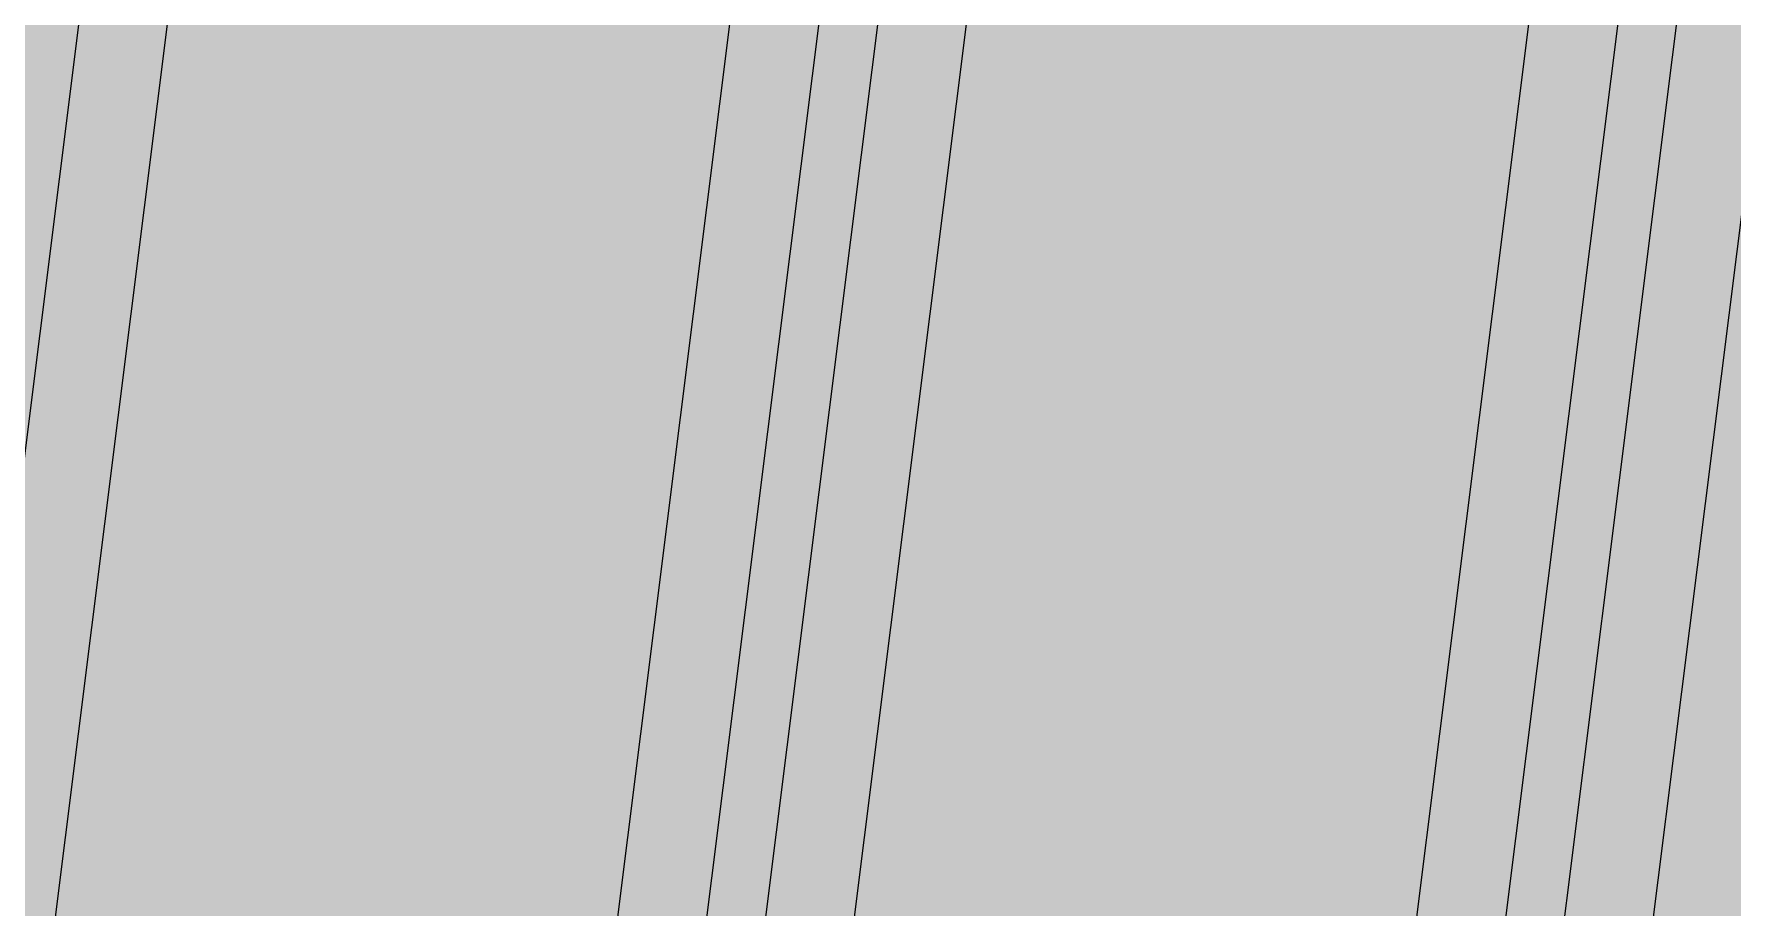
# Model space of a CAD drawing. Header units: metres. Extents: x -4 to 509425, y 7549 to 4732445.
# Drawn here: x 476013.5753 to 476014.0649, y 4719710.8375 to 4719711.0892 of the extents above; entities that cross this region are included whole.
import ezdxf

# ---------------------------------------------------------------- set-up
doc = ezdxf.new("R2010")
doc.units = ezdxf.units.M
doc.header["$LTSCALE"] = 0.01
doc.header["$MEASUREMENT"] = 0
doc.layers.get('0').update_dxf_attribs({"lineweight": 0})
doc.layers.add('_SUBESTACIÓN', color=1, linetype='Continuous')
doc.layers.add('SUBESTACION LA VID', color=253, linetype='Continuous')

# ---------------------------------------------------------------- blocks, each defined once
blk = doc.blocks.new('A$Cfff6051d')
at = {"layer": 'SUBESTACION LA VID', "lineweight": 15}
for p, q in [((476013.57707, 4719710.79898), (476013.62657, 4719711.1938)), ((476013.73563, 4719710.77057), (476013.78618, 4719711.17379)), ((476013.80178, 4719710.75375), (476013.85338, 4719711.16536)), ((476013.9498, 4719710.64133), (476014.01298, 4719711.14535)), ((476014.00857, 4719710.5657), (476014.08019, 4719711.13693))]:
    blk.add_line(p, q, dxfattribs=at)
for points in [[(476013.52138, 4719710.69504), (476013.53818, 4719710.69294), (476013.59926, 4719711.18016), (476013.58246, 4719711.18226), (476013.52138, 4719710.69504)], [(476013.74819, 4719710.66661), (476013.76499, 4719710.6645), (476013.82607, 4719711.15172), (476013.80927, 4719711.15383), (476013.74819, 4719710.66661)], [(476013.975, 4719710.63817), (476013.9918, 4719710.63607), (476014.05288, 4719711.12329), (476014.03608, 4719711.12539), (476013.975, 4719710.63817)]]:
    blk.add_lwpolyline(points, dxfattribs=at)

msp = doc.modelspace()

# ---------------------------------------------------------------- hatches: boundary and pattern name
at = {"layer": '_SUBESTACIÓN', "transparency": 33554559}
h = msp.add_hatch(color=1, dxfattribs=at)
h.dxf.hatch_style = 1
h.paths.add_polyline_path([(475968.63988, 4719805.82503), (476089.93862, 4719790.61504), (476078.16862, 4719696.74002), (475956.86864, 4719711.95017)])

# ---------------------------------------------------------------- block references
at = {"linetype": 'Continuous'}
msp.add_blockref('A$Cfff6051d', (0, 0), dxfattribs=at)

doc.saveas('drawing.dxf')
